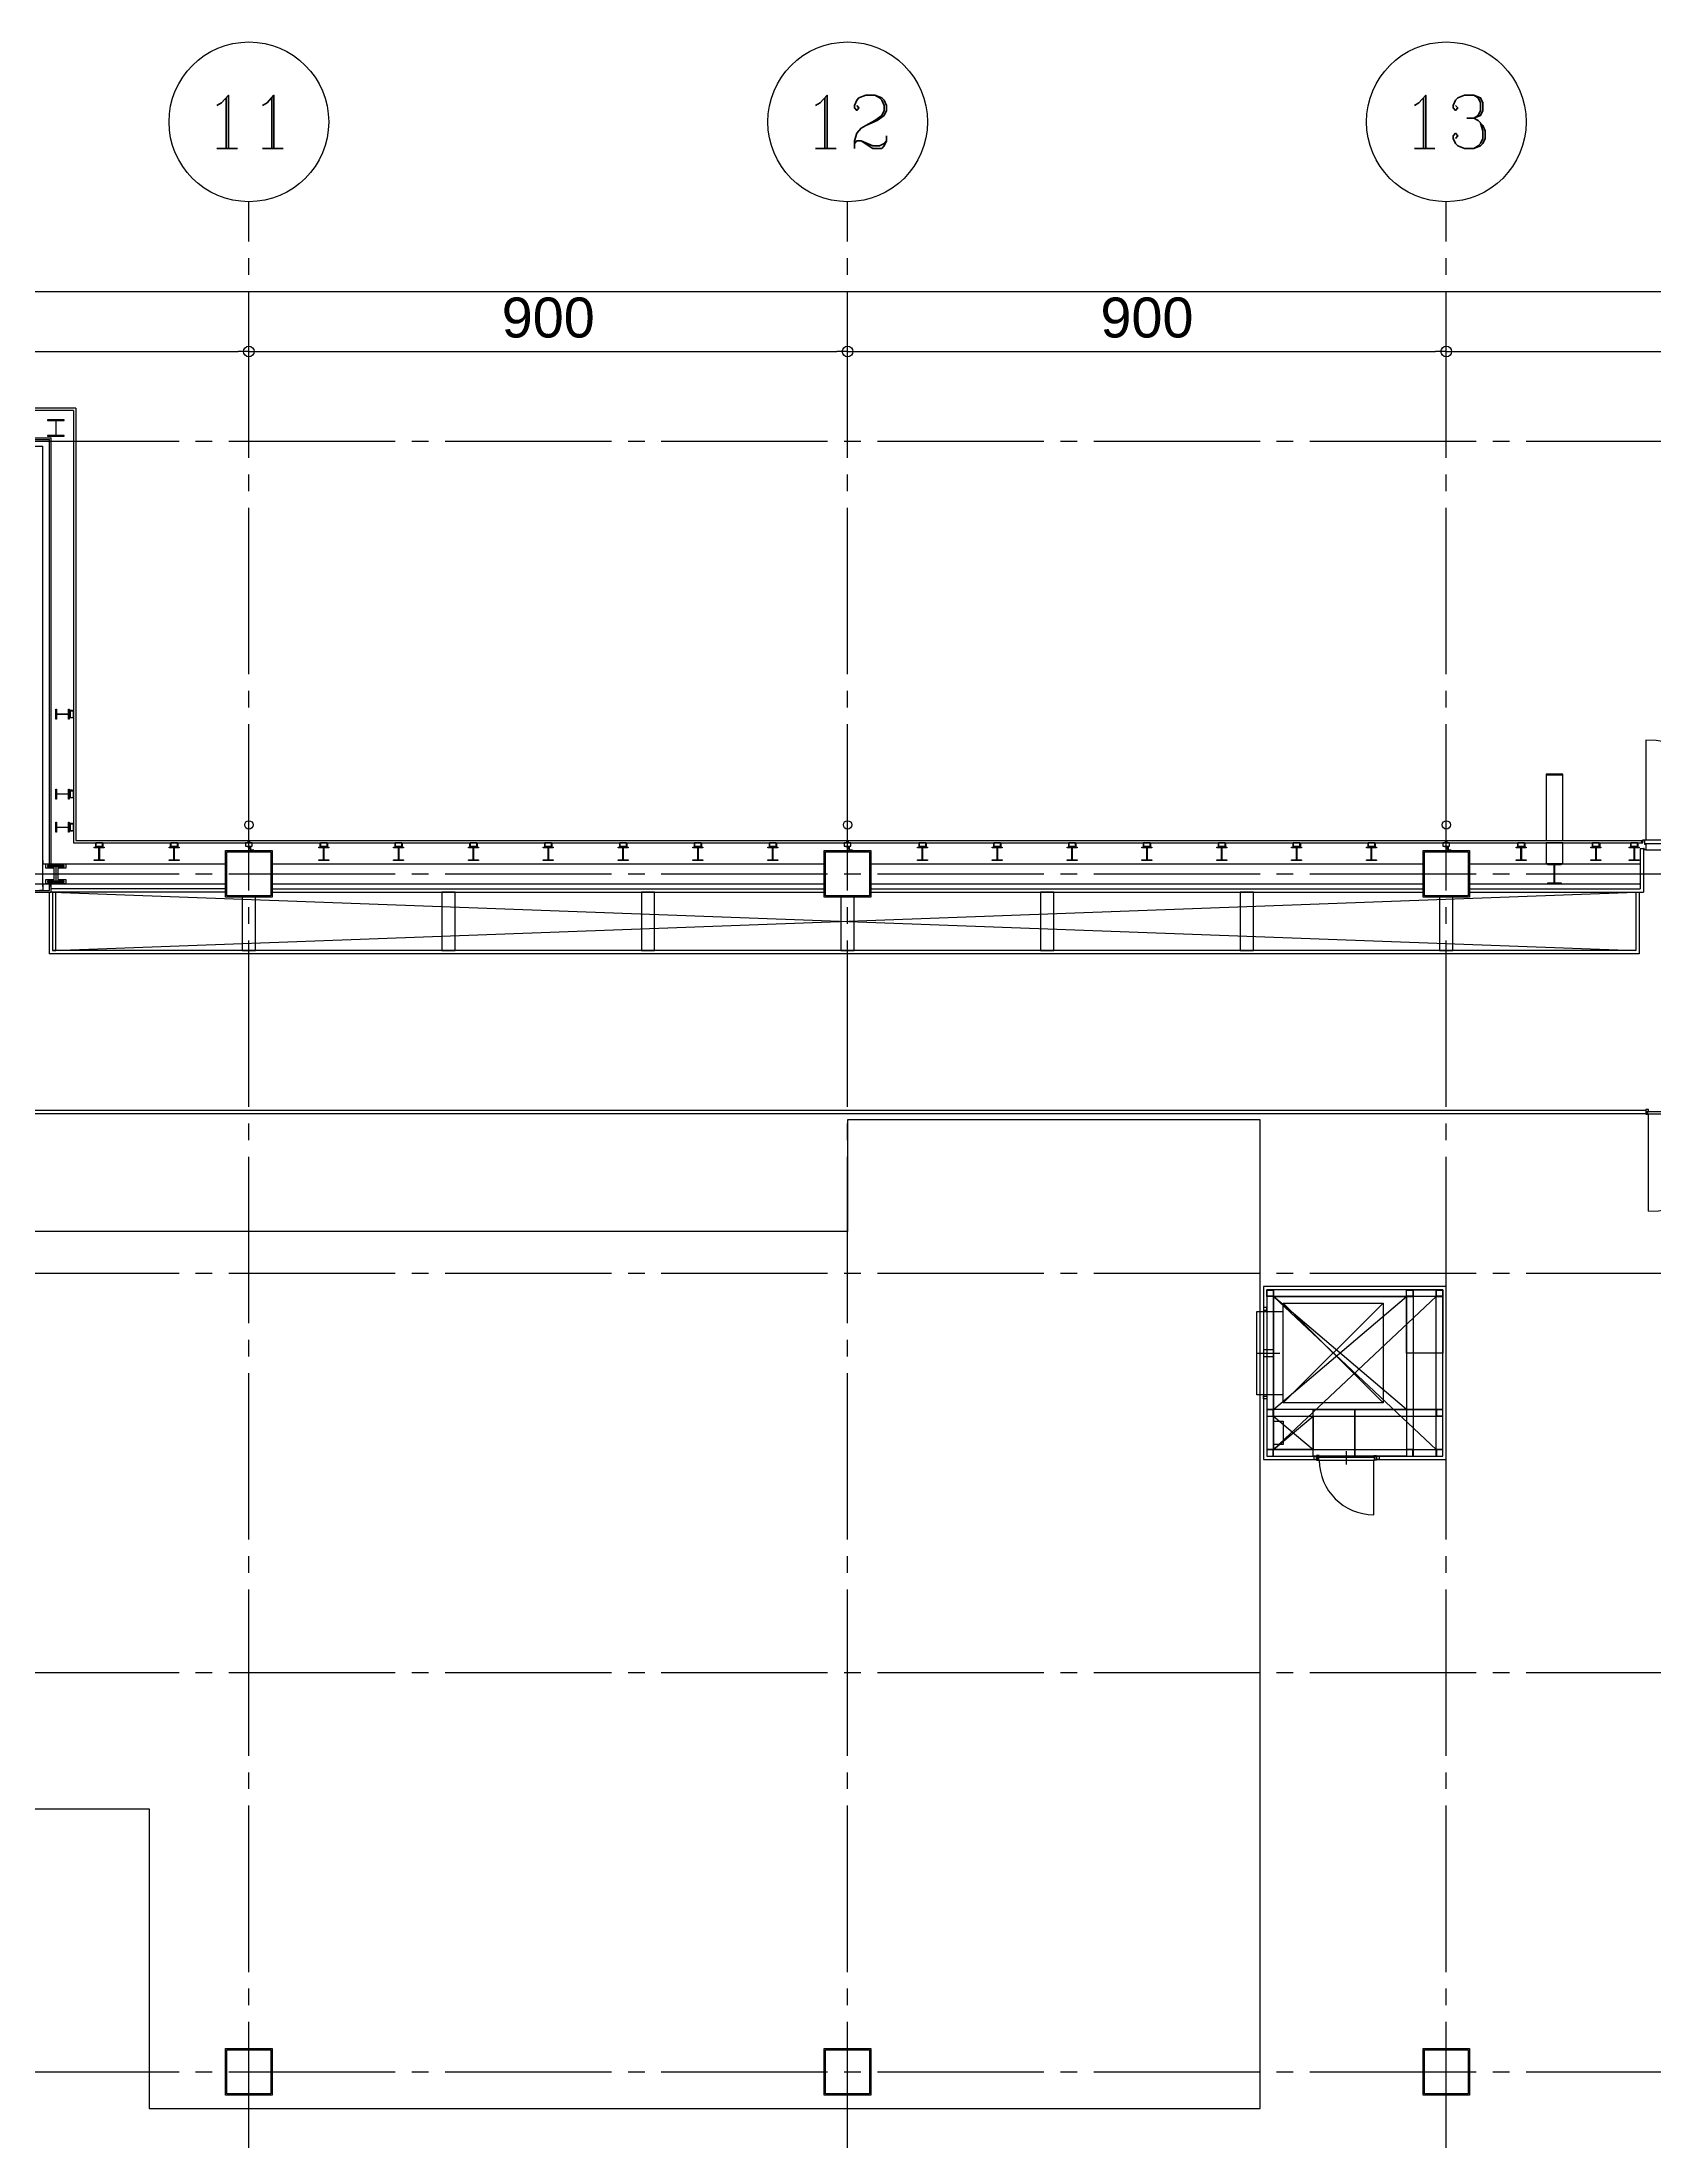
# Model space of a CAD drawing. Header units: millimetres. Extents: x -48783 to 40488, y 6477 to 32964.
# Drawn here: x 8689 to 11112, y 16845 to 20000 of the extents above; entities that cross this region are included whole.
import ezdxf
from ezdxf.enums import TextEntityAlignment as Align

# ---------------------------------------------------------------- set-up
doc = ezdxf.new("R2010")
doc.units = ezdxf.units.MM
doc.header["$LTSCALE"] = 100
doc.linetypes.add('X-N-FAB-L20$0$COL-CEN-LIN', pattern=[3.25, 2.5, -0.25, 0.25, -0.25])
for name, color, linetype in [('0-XREF', 7, 'Continuous'), ('X-N-FAB-L20$0$0-MC', 8, 'Continuous'), ('X-N-FAB-L20$0$0-NC', 8, 'Continuous'), ('X-N-FAB-L20$0$08', 8, 'Continuous'), ('X-N-FAB-L20$0$200K新增範圍', 8, 'Continuous'), ('X-N-FAB-L20$0$BLOCK', 8, 'Continuous'), ('X-N-FAB-L20$0$CCL', 8, 'X-N-FAB-L20$0$COL-CEN-LIN'), ('X-N-FAB-L20$0$COL-S', 8, 'Continuous')]:
    doc.layers.add(name, color=color, linetype=linetype)
doc.layers.add('X-N-FAB-L20$0$A-BLOCK', color=8, linetype='Continuous', plot=False)
doc.layers.add('X-N-FAB-L20$0$DIM', color=8, linetype='Continuous', plot=False)
doc.styles.add('X-N-FAB-L20$0$COL-NUM', font='romanc')
doc.styles.add('X-N-FAB-L20$0$DimStyUse', font='romans.shx', dxfattribs={"width": 0.7})
doc.styles.add('X-N-FAB-L20$0$Gen-Text', font='arial.ttf', dxfattribs={"height": 2.5})
doc.dimstyles.new('X-N-FAB-L20$0$CIRL', dxfattribs={"dimtxt": 30, "dimasz": 8, "dimexe": 8, "dimexo": 0, "dimgap": 5, "dimtad": 1, "dimdsep": 46, "dimtxsty": 'X-N-FAB-L20$0$DimStyUse', "dimblk": 'X-N-FAB-L20$0$_Origin', "dimcen": 10, "dimdle": 8, "dimclrt": 2, "dimazin": 0, "dimtfac": 1, "dimtix": 1, "dimtmove": 2, "dimatfit": 3, "dimfxl": 10, "dimtolj": 1, "dimarcsym": 0})

# ---------------------------------------------------------------- blocks, each defined once
blk = doc.blocks.new('X-N-FAB-L20$0$_Origin')
at = {"color": 0, "linetype": 'ByBlock', "lineweight": -2}
blk.add_line((0, 0), (-1, 0), dxfattribs=at)
blk.add_circle((0, 0), 0.5, dxfattribs=at)
blk = doc.blocks.new('*D182')
at = {"layer": 'DefPoints', "color": 0, "transparency": 16777216}
for p in [(27970, 9025), (1020, 8935), (27970, 8935)]:
    blk.add_point(p, dxfattribs=at)
at = {"layer": 'X-N-FAB-L20$0$DIM', "color": 0, "lineweight": -2, "transparency": 16777216}
for p, q in [((1020, 8935), (1020, 9045)), ((1036, 9025), (27954, 9025)), ((27970, 8935), (27970, 9045))]:
    blk.add_line(p, q, dxfattribs=at)
at = {"layer": 'X-N-FAB-L20$0$DIM', "color": 0, "lineweight": -2, "transparency": 16777216, "xscale": 16, "yscale": 16, "zscale": 16, "rotation": 180}
blk.add_blockref('X-N-FAB-L20$0$_Origin', (1020, 9025), dxfattribs=at)
at = {"layer": 'X-N-FAB-L20$0$DIM', "color": 0, "lineweight": -2, "transparency": 16777216, "xscale": 16, "yscale": 16, "zscale": 16}
blk.add_blockref('X-N-FAB-L20$0$_Origin', (27970, 9025), dxfattribs=at)
at = {"layer": 'X-N-FAB-L20$0$DIM', "color": 2, "transparency": 16777216, "insert": (14495, 9075.6), "char_height": 2.5, "attachment_point": 5, "style": 'X-N-FAB-L20$0$Gen-Text'}
blk.add_mtext('\\A1;{\\H24x;26950}', dxfattribs=at)
blk = doc.blocks.new('*D192')
at = {"layer": 'DefPoints', "color": 0, "transparency": 16777216}
for p in [(10020, 8935), (9120, 8845), (10020, 8845)]:
    blk.add_point(p, dxfattribs=at)
at = {"layer": 'X-N-FAB-L20$0$DIM', "color": 0, "lineweight": -2, "transparency": 16777216}
for p, q in [((9120, 8845), (9120, 8955)), ((9136, 8935), (10004, 8935)), ((10020, 8845), (10020, 8955))]:
    blk.add_line(p, q, dxfattribs=at)
at = {"layer": 'X-N-FAB-L20$0$DIM', "color": 0, "lineweight": -2, "transparency": 16777216, "xscale": 16, "yscale": 16, "zscale": 16, "rotation": 180}
blk.add_blockref('X-N-FAB-L20$0$_Origin', (9120, 8935), dxfattribs=at)
at = {"layer": 'X-N-FAB-L20$0$DIM', "color": 0, "lineweight": -2, "transparency": 16777216, "xscale": 16, "yscale": 16, "zscale": 16}
blk.add_blockref('X-N-FAB-L20$0$_Origin', (10020, 8935), dxfattribs=at)
at = {"layer": 'X-N-FAB-L20$0$DIM', "color": 2, "transparency": 16777216, "insert": (9570, 8985.6), "char_height": 2.5, "attachment_point": 5, "style": 'X-N-FAB-L20$0$Gen-Text'}
blk.add_mtext('\\A1;{\\H24x;900}', dxfattribs=at)
blk = doc.blocks.new('X-N-FAB-L20$0$cn-y')
at = {"layer": 'X-N-FAB-L20$0$0-MC'}
blk.add_circle((-50, 0), 50, dxfattribs=at)
at = {"layer": 'X-N-FAB-L20$0$0-NC', "style": 'X-N-FAB-L20$0$COL-NUM'}
blk.add_attdef('GRID-Y', text='', height=50, dxfattribs=at).set_placement((-50, 0), align=Align.MIDDLE_CENTER)
blk = doc.blocks.new('*D193')
at = {"layer": 'DefPoints', "color": 0, "transparency": 16777216}
for p in [(10920, 8935), (10020, 8845), (10920, 8845)]:
    blk.add_point(p, dxfattribs=at)
at = {"layer": 'X-N-FAB-L20$0$DIM', "color": 0, "lineweight": -2, "transparency": 16777216}
for p, q in [((10020, 8845), (10020, 8955)), ((10036, 8935), (10904, 8935)), ((10920, 8845), (10920, 8955))]:
    blk.add_line(p, q, dxfattribs=at)
at = {"layer": 'X-N-FAB-L20$0$DIM', "color": 0, "lineweight": -2, "transparency": 16777216, "xscale": 16, "yscale": 16, "zscale": 16, "rotation": 180}
blk.add_blockref('X-N-FAB-L20$0$_Origin', (10020, 8935), dxfattribs=at)
at = {"layer": 'X-N-FAB-L20$0$DIM', "color": 0, "lineweight": -2, "transparency": 16777216, "xscale": 16, "yscale": 16, "zscale": 16}
blk.add_blockref('X-N-FAB-L20$0$_Origin', (10920, 8935), dxfattribs=at)
at = {"layer": 'X-N-FAB-L20$0$DIM', "color": 2, "transparency": 16777216, "insert": (10470, 8985.6), "char_height": 2.5, "attachment_point": 5, "style": 'X-N-FAB-L20$0$Gen-Text'}
blk.add_mtext('\\A1;{\\H24x;900}', dxfattribs=at)
blk = doc.blocks.new('*D148')
at = {"layer": 'DefPoints', "color": 0, "transparency": 16777216}
for p in [(11820, 8935), (10920, 8845), (11820, 8845)]:
    blk.add_point(p, dxfattribs=at)
at = {"layer": 'X-N-FAB-L20$0$DIM', "color": 0, "lineweight": -2, "transparency": 16777216}
for p, q in [((10920, 8845), (10920, 8955)), ((10936, 8935), (11804, 8935)), ((11820, 8845), (11820, 8955))]:
    blk.add_line(p, q, dxfattribs=at)
at = {"layer": 'X-N-FAB-L20$0$DIM', "color": 0, "lineweight": -2, "transparency": 16777216, "xscale": 16, "yscale": 16, "zscale": 16, "rotation": 180}
blk.add_blockref('X-N-FAB-L20$0$_Origin', (10920, 8935), dxfattribs=at)
at = {"layer": 'X-N-FAB-L20$0$DIM', "color": 0, "lineweight": -2, "transparency": 16777216, "xscale": 16, "yscale": 16, "zscale": 16}
blk.add_blockref('X-N-FAB-L20$0$_Origin', (11820, 8935), dxfattribs=at)
at = {"layer": 'X-N-FAB-L20$0$DIM', "color": 2, "transparency": 16777216, "insert": (11370, 8985.6), "char_height": 2.5, "attachment_point": 5, "style": 'X-N-FAB-L20$0$Gen-Text'}
blk.add_mtext('\\A1;{\\H24x;900}', dxfattribs=at)
blk = doc.blocks.new('*D149')
at = {"layer": 'DefPoints', "color": 0, "transparency": 16777216}
for p in [(12720, 8935), (11820, 8845), (12720, 8845)]:
    blk.add_point(p, dxfattribs=at)
at = {"layer": 'X-N-FAB-L20$0$DIM', "color": 0, "lineweight": -2, "transparency": 16777216}
for p, q in [((11820, 8845), (11820, 8955)), ((11836, 8935), (12704, 8935)), ((12720, 8845), (12720, 8955))]:
    blk.add_line(p, q, dxfattribs=at)
at = {"layer": 'X-N-FAB-L20$0$DIM', "color": 0, "lineweight": -2, "transparency": 16777216, "xscale": 16, "yscale": 16, "zscale": 16, "rotation": 180}
blk.add_blockref('X-N-FAB-L20$0$_Origin', (11820, 8935), dxfattribs=at)
at = {"layer": 'X-N-FAB-L20$0$DIM', "color": 0, "lineweight": -2, "transparency": 16777216, "xscale": 16, "yscale": 16, "zscale": 16}
blk.add_blockref('X-N-FAB-L20$0$_Origin', (12720, 8935), dxfattribs=at)
at = {"layer": 'X-N-FAB-L20$0$DIM', "color": 2, "transparency": 16777216, "insert": (12270, 8985.6), "char_height": 2.5, "attachment_point": 5, "style": 'X-N-FAB-L20$0$Gen-Text'}
blk.add_mtext('\\A1;{\\H24x;900}', dxfattribs=at)
blk = doc.blocks.new('X-N-FAB-L20$0$A$Cc7bb84f0')
at = {"layer": 'X-N-FAB-L20$0$COL-S'}
for points in [[(0, 70), (70, 70), (70, 0), (0, 0)], [(2, 68), (68, 68), (68, 2), (2, 2)]]:
    blk.add_lwpolyline(points, close=True, dxfattribs=at)
blk = doc.blocks.new('X-N-FAB-L20$0$A$C1d07c4d4')
for centre in [(9717.4, 8198.6), (10617.4, 8198.6), (11517.4, 8198.6)]:
    blk.add_circle(centre, 6.25)
at = {"layer": 'X-N-FAB-L20$0$08'}
for p, q in [((9457.4, 8825), (9077.4, 8825)), ((9453.9, 8821.5), (9080.9, 8821.5)), ((9453.9, 8821.5), (9453.9, 8171.5)), ((9457.4, 8825), (9457.4, 8175)), ((9114.4, 8780), (9420.4, 8780)), ((9116.9, 8777.5), (9417.9, 8777.5)), ((9417.9, 8140), (9417.9, 8777.5)), ((9420.4, 8140), (9420.4, 8780)), ((9126.9, 8767.5), (9407.9, 8767.5)), ((9407.9, 8110), (9407.9, 8767.5)), ((11817.4, 8326), (11817.4, 8176)), ((9457.4, 8175), (11810.9, 8175)), ((11810.9, 8175), (11810.9, 8171.5)), ((9453.9, 8171.5), (11810.9, 8171.5)), ((11808.9, 8163), (11808.9, 8102.5)), ((11808.9, 8163), (11813.9, 8163)), ((11813.9, 8163), (11813.9, 8097.5)), ((11817.4, 8161), (12117.4, 8161)), ((9391.4, 8110), (9407.9, 8110)), ((9417.9, 8100), (9417.9, 8110)), ((9420.4, 8140), (9682.4, 8140)), ((9420.4, 8097.5), (9420.4, 8110)), ((9420.4, 8110), (9682.4, 8110)), ((9752.4, 8140), (10582.4, 8140)), ((9752.4, 8110), (10582.4, 8110)), ((10652.4, 8140), (11482.4, 8140)), ((10652.4, 8110), (11482.4, 8110)), ((11552.4, 8140), (11808.9, 8140)), ((11552.4, 8110), (11808.9, 8110)), ((9391.4, 8100), (9417.9, 8100)), ((9392.4, 8097.5), (9420.4, 8097.5)), ((9417.4, 8097.5), (9417.4, 8005)), ((9682.4, 8102.5), (9420.4, 8102.5)), ((9682.4, 8097.5), (9420.4, 8097.5)), ((9422.4, 8097.5), (11802.4, 8010)), ((9422.4, 8010), (11802.4, 8097.5)), ((9422.4, 8097.5), (9422.4, 8010)), ((9752.4, 8102.5), (10582.4, 8102.5)), ((9752.4, 8097.5), (10582.4, 8097.5)), ((10652.4, 8102.5), (11482.4, 8102.5)), ((10652.4, 8097.5), (11482.4, 8097.5)), ((11552.4, 8102.5), (11808.9, 8102.5)), ((11552.4, 8097.5), (11813.9, 8097.5)), ((11802.4, 8097.5), (11802.4, 8010)), ((11807.4, 8097.5), (11807.4, 8005)), ((11807.4, 8005), (9417.4, 8005)), ((11802.4, 8010), (9422.4, 8010)), ((9357.4, 7770), (11817.4, 7770)), ((9357.4, 7765), (11817.4, 7765)), ((11821.5, 7618.1), (11821.5, 7764)), ((11457.4, 7320), (11257.4, 7490)), ((11257.4, 7320), (11457.4, 7490)), ((11257.4, 7490), (11502.4, 7260)), ((11257.4, 7260), (11502.4, 7490)), ((11422.4, 7330), (11272.4, 7480)), ((11272.4, 7330), (11422.4, 7480)), ((11467.4, 7490), (11467.4, 7260)), ((11242.4, 7469.5), (11242.4, 7340.5)), ((11242.4, 7469.5), (11247.4, 7469.5)), ((11247.4, 7469.5), (11247.4, 7340.5)), ((11232.4, 7405), (11267.4, 7405)), ((11257.4, 7310), (11502.4, 7310)), ((11257.4, 7260), (11317.4, 7310)), ((11257.4, 7310), (11317.4, 7260)), ((11367.4, 7237.5), (11367.4, 7257.5)), ((11322.4, 7250), (11412.4, 7250)), ((11408.3, 7162.2), (11408.3, 7244))]:
    blk.add_line(p, q, dxfattribs=at)
for points in [[(9414.9, 8782.5), (9439.9, 8782.5), (9439.9, 8783.9), (9427.9, 8783.9), (9427.9, 8806.1), (9439.9, 8806.1), (9439.9, 8807.5), (9414.9, 8807.5), (9414.9, 8806.1), (9427, 8806.1), (9427, 8783.9), (9414.9, 8783.9)], [(9447.4, 8372.5), (9447.4, 8357.5), (9446.5, 8357.5), (9446.5, 8364.7), (9428.3, 8364.7), (9428.3, 8357.5), (9427.4, 8357.5), (9427.4, 8372.5), (9428.3, 8372.5), (9428.3, 8365.3), (9446.5, 8365.3), (9446.5, 8372.5)], [(9452.4, 8370.6), (9447.4, 8370.6), (9447.4, 8365.6), (9448, 8365.6), (9448, 8370), (9452.4, 8370)], [(9452.4, 8359.4), (9447.4, 8359.4), (9447.4, 8364.4), (9448, 8364.4), (9448, 8360), (9452.4, 8360)], [(9448.9, 8370), (9448.9, 8360), (9453.9, 8360), (9453.9, 8370)], [(11667.4, 8274.1), (11692.4, 8274.1), (11692.4, 8275), (11667.4, 8275)], [(11667.4, 8175), (11692.4, 8175), (11692.4, 8274.1), (11667.4, 8274.1)], [(9447.4, 8252.5), (9447.4, 8237.5), (9446.5, 8237.5), (9446.5, 8244.7), (9428.3, 8244.7), (9428.3, 8237.5), (9427.4, 8237.5), (9427.4, 8252.5), (9428.3, 8252.5), (9428.3, 8245.3), (9446.5, 8245.3), (9446.5, 8252.5)], [(9452.4, 8250.6), (9447.4, 8250.6), (9447.4, 8245.6), (9448, 8245.6), (9448, 8250), (9452.4, 8250)], [(9452.4, 8239.4), (9447.4, 8239.4), (9447.4, 8244.4), (9448, 8244.4), (9448, 8240), (9452.4, 8240)], [(9448.9, 8250), (9448.9, 8240), (9453.9, 8240), (9453.9, 8250)], [(9447.4, 8202.5), (9447.4, 8187.5), (9446.5, 8187.5), (9446.5, 8194.7), (9428.3, 8194.7), (9428.3, 8187.5), (9427.4, 8187.5), (9427.4, 8202.5), (9428.3, 8202.5), (9428.3, 8195.3), (9446.5, 8195.3), (9446.5, 8202.5)], [(9452.4, 8200.6), (9447.4, 8200.6), (9447.4, 8195.6), (9448, 8195.6), (9448, 8200), (9452.4, 8200)], [(9452.4, 8189.4), (9447.4, 8189.4), (9447.4, 8194.4), (9448, 8194.4), (9448, 8190), (9452.4, 8190)], [(9448.9, 8200), (9448.9, 8190), (9453.9, 8190), (9453.9, 8200)], [(9716.4, 8175), (9718.4, 8175), (9718.4, 8171.5), (9716.4, 8171.5)], [(10616.4, 8175), (10618.4, 8175), (10618.4, 8171.5), (10616.4, 8171.5)], [(11516.4, 8175), (11518.4, 8175), (11518.4, 8171.5), (11516.4, 8171.5)], [(11815.9, 8176), (11967.4, 8176), (11967.4, 8170), (11815.9, 8170)], [(9484.9, 8165), (9499.9, 8165), (9499.9, 8164.1), (9492.7, 8164.1), (9492.7, 8145.9), (9499.9, 8145.9), (9499.9, 8145), (9484.9, 8145), (9484.9, 8145.9), (9492.1, 8145.9), (9492.1, 8164.1), (9484.9, 8164.1)], [(9486.8, 8170), (9486.8, 8165), (9491.8, 8165), (9491.8, 8165.6), (9487.4, 8165.6), (9487.4, 8170)], [(9487.4, 8166.5), (9497.4, 8166.5), (9497.4, 8171.5), (9487.4, 8171.5)], [(9498, 8170), (9498, 8165), (9493, 8165), (9493, 8165.6), (9497.4, 8165.6), (9497.4, 8170)], [(9597.4, 8165), (9612.4, 8165), (9612.4, 8164.1), (9605.2, 8164.1), (9605.2, 8145.9), (9612.4, 8145.9), (9612.4, 8145), (9597.4, 8145), (9597.4, 8145.9), (9604.6, 8145.9), (9604.6, 8164.1), (9597.4, 8164.1)], [(9599.3, 8170), (9599.3, 8165), (9604.3, 8165), (9604.3, 8165.6), (9599.9, 8165.6), (9599.9, 8170)], [(9599.9, 8166.5), (9609.9, 8166.5), (9609.9, 8171.5), (9599.9, 8171.5)], [(9610.5, 8170), (9610.5, 8165), (9605.5, 8165), (9605.5, 8165.6), (9609.9, 8165.6), (9609.9, 8170)], [(9682.4, 8090), (9682.4, 8160), (9752.4, 8160), (9752.4, 8090)], [(9684.4, 8092), (9684.4, 8158), (9750.4, 8158), (9750.4, 8092)], [(9712.4, 8166.5), (9722.4, 8166.5), (9722.4, 8171.5), (9712.4, 8171.5)], [(9714.9, 8166.5), (9719.9, 8166.5), (9719.9, 8161.5), (9719.3, 8161.5), (9719.3, 8165.9), (9714.9, 8165.9)], [(9719.9, 8165), (9719.9, 8160), (9724.9, 8160), (9724.9, 8160.6), (9720.5, 8160.6), (9720.5, 8165)], [(9822.4, 8165), (9837.4, 8165), (9837.4, 8164.1), (9830.2, 8164.1), (9830.2, 8145.9), (9837.4, 8145.9), (9837.4, 8145), (9822.4, 8145), (9822.4, 8145.9), (9829.6, 8145.9), (9829.6, 8164.1), (9822.4, 8164.1)], [(9824.3, 8170), (9824.3, 8165), (9829.3, 8165), (9829.3, 8165.6), (9824.9, 8165.6), (9824.9, 8170)], [(9824.9, 8166.5), (9834.9, 8166.5), (9834.9, 8171.5), (9824.9, 8171.5)], [(9835.5, 8170), (9835.5, 8165), (9830.5, 8165), (9830.5, 8165.6), (9834.9, 8165.6), (9834.9, 8170)], [(9934.9, 8165), (9949.9, 8165), (9949.9, 8164.1), (9942.7, 8164.1), (9942.7, 8145.9), (9949.9, 8145.9), (9949.9, 8145), (9934.9, 8145), (9934.9, 8145.9), (9942.1, 8145.9), (9942.1, 8164.1), (9934.9, 8164.1)], [(9936.8, 8170), (9936.8, 8165), (9941.8, 8165), (9941.8, 8165.6), (9937.4, 8165.6), (9937.4, 8170)], [(9937.4, 8166.5), (9947.4, 8166.5), (9947.4, 8171.5), (9937.4, 8171.5)], [(9948, 8170), (9948, 8165), (9943, 8165), (9943, 8165.6), (9947.4, 8165.6), (9947.4, 8170)], [(10047.4, 8165), (10062.4, 8165), (10062.4, 8164.1), (10055.2, 8164.1), (10055.2, 8145.9), (10062.4, 8145.9), (10062.4, 8145), (10047.4, 8145), (10047.4, 8145.9), (10054.6, 8145.9), (10054.6, 8164.1), (10047.4, 8164.1)], [(10049.3, 8170), (10049.3, 8165), (10054.3, 8165), (10054.3, 8165.6), (10049.9, 8165.6), (10049.9, 8170)], [(10049.9, 8166.5), (10059.9, 8166.5), (10059.9, 8171.5), (10049.9, 8171.5)], [(10060.5, 8170), (10060.5, 8165), (10055.5, 8165), (10055.5, 8165.6), (10059.9, 8165.6), (10059.9, 8170)], [(10159.9, 8165), (10174.9, 8165), (10174.9, 8164.1), (10167.7, 8164.1), (10167.7, 8145.9), (10174.9, 8145.9), (10174.9, 8145), (10159.9, 8145), (10159.9, 8145.9), (10167.1, 8145.9), (10167.1, 8164.1), (10159.9, 8164.1)], [(10161.8, 8170), (10161.8, 8165), (10166.8, 8165), (10166.8, 8165.6), (10162.4, 8165.6), (10162.4, 8170)], [(10162.4, 8166.5), (10172.4, 8166.5), (10172.4, 8171.5), (10162.4, 8171.5)], [(10173, 8170), (10173, 8165), (10168, 8165), (10168, 8165.6), (10172.4, 8165.6), (10172.4, 8170)], [(10272.4, 8165), (10287.4, 8165), (10287.4, 8164.1), (10280.2, 8164.1), (10280.2, 8145.9), (10287.4, 8145.9), (10287.4, 8145), (10272.4, 8145), (10272.4, 8145.9), (10279.6, 8145.9), (10279.6, 8164.1), (10272.4, 8164.1)], [(10274.3, 8170), (10274.3, 8165), (10279.3, 8165), (10279.3, 8165.6), (10274.9, 8165.6), (10274.9, 8170)], [(10274.9, 8166.5), (10284.9, 8166.5), (10284.9, 8171.5), (10274.9, 8171.5)], [(10285.5, 8170), (10285.5, 8165), (10280.5, 8165), (10280.5, 8165.6), (10284.9, 8165.6), (10284.9, 8170)], [(10384.9, 8165), (10399.9, 8165), (10399.9, 8164.1), (10392.7, 8164.1), (10392.7, 8145.9), (10399.9, 8145.9), (10399.9, 8145), (10384.9, 8145), (10384.9, 8145.9), (10392.1, 8145.9), (10392.1, 8164.1), (10384.9, 8164.1)], [(10386.8, 8170), (10386.8, 8165), (10391.8, 8165), (10391.8, 8165.6), (10387.4, 8165.6), (10387.4, 8170)], [(10387.4, 8166.5), (10397.4, 8166.5), (10397.4, 8171.5), (10387.4, 8171.5)], [(10398, 8170), (10398, 8165), (10393, 8165), (10393, 8165.6), (10397.4, 8165.6), (10397.4, 8170)], [(10497.4, 8165), (10512.4, 8165), (10512.4, 8164.1), (10505.2, 8164.1), (10505.2, 8145.9), (10512.4, 8145.9), (10512.4, 8145), (10497.4, 8145), (10497.4, 8145.9), (10504.6, 8145.9), (10504.6, 8164.1), (10497.4, 8164.1)], [(10499.3, 8170), (10499.3, 8165), (10504.3, 8165), (10504.3, 8165.6), (10499.9, 8165.6), (10499.9, 8170)], [(10499.9, 8166.5), (10509.9, 8166.5), (10509.9, 8171.5), (10499.9, 8171.5)], [(10510.5, 8170), (10510.5, 8165), (10505.5, 8165), (10505.5, 8165.6), (10509.9, 8165.6), (10509.9, 8170)], [(10582.4, 8090), (10582.4, 8160), (10652.4, 8160), (10652.4, 8090)], [(10584.4, 8092), (10584.4, 8158), (10650.4, 8158), (10650.4, 8092)], [(10612.4, 8166.5), (10622.4, 8166.5), (10622.4, 8171.5), (10612.4, 8171.5)], [(10614.9, 8166.5), (10619.9, 8166.5), (10619.9, 8161.5), (10619.3, 8161.5), (10619.3, 8165.9), (10614.9, 8165.9)], [(10619.9, 8165), (10619.9, 8160), (10624.9, 8160), (10624.9, 8160.6), (10620.5, 8160.6), (10620.5, 8165)], [(10722.4, 8165), (10737.4, 8165), (10737.4, 8164.1), (10730.2, 8164.1), (10730.2, 8145.9), (10737.4, 8145.9), (10737.4, 8145), (10722.4, 8145), (10722.4, 8145.9), (10729.6, 8145.9), (10729.6, 8164.1), (10722.4, 8164.1)], [(10724.3, 8170), (10724.3, 8165), (10729.3, 8165), (10729.3, 8165.6), (10724.9, 8165.6), (10724.9, 8170)], [(10724.9, 8166.5), (10734.9, 8166.5), (10734.9, 8171.5), (10724.9, 8171.5)], [(10735.5, 8170), (10735.5, 8165), (10730.5, 8165), (10730.5, 8165.6), (10734.9, 8165.6), (10734.9, 8170)], [(10834.9, 8165), (10849.9, 8165), (10849.9, 8164.1), (10842.7, 8164.1), (10842.7, 8145.9), (10849.9, 8145.9), (10849.9, 8145), (10834.9, 8145), (10834.9, 8145.9), (10842.1, 8145.9), (10842.1, 8164.1), (10834.9, 8164.1)], [(10836.8, 8170), (10836.8, 8165), (10841.8, 8165), (10841.8, 8165.6), (10837.4, 8165.6), (10837.4, 8170)], [(10837.4, 8166.5), (10847.4, 8166.5), (10847.4, 8171.5), (10837.4, 8171.5)], [(10848, 8170), (10848, 8165), (10843, 8165), (10843, 8165.6), (10847.4, 8165.6), (10847.4, 8170)], [(10947.4, 8165), (10962.4, 8165), (10962.4, 8164.1), (10955.2, 8164.1), (10955.2, 8145.9), (10962.4, 8145.9), (10962.4, 8145), (10947.4, 8145), (10947.4, 8145.9), (10954.6, 8145.9), (10954.6, 8164.1), (10947.4, 8164.1)], [(10949.3, 8170), (10949.3, 8165), (10954.3, 8165), (10954.3, 8165.6), (10949.9, 8165.6), (10949.9, 8170)], [(10949.9, 8166.5), (10959.9, 8166.5), (10959.9, 8171.5), (10949.9, 8171.5)], [(10960.5, 8170), (10960.5, 8165), (10955.5, 8165), (10955.5, 8165.6), (10959.9, 8165.6), (10959.9, 8170)], [(11059.9, 8165), (11074.9, 8165), (11074.9, 8164.1), (11067.7, 8164.1), (11067.7, 8145.9), (11074.9, 8145.9), (11074.9, 8145), (11059.9, 8145), (11059.9, 8145.9), (11067.1, 8145.9), (11067.1, 8164.1), (11059.9, 8164.1)], [(11061.8, 8170), (11061.8, 8165), (11066.8, 8165), (11066.8, 8165.6), (11062.4, 8165.6), (11062.4, 8170)], [(11062.4, 8166.5), (11072.4, 8166.5), (11072.4, 8171.5), (11062.4, 8171.5)], [(11073, 8170), (11073, 8165), (11068, 8165), (11068, 8165.6), (11072.4, 8165.6), (11072.4, 8170)], [(11172.4, 8165), (11187.4, 8165), (11187.4, 8164.1), (11180.2, 8164.1), (11180.2, 8145.9), (11187.4, 8145.9), (11187.4, 8145), (11172.4, 8145), (11172.4, 8145.9), (11179.6, 8145.9), (11179.6, 8164.1), (11172.4, 8164.1)], [(11174.3, 8170), (11174.3, 8165), (11179.3, 8165), (11179.3, 8165.6), (11174.9, 8165.6), (11174.9, 8170)], [(11174.9, 8166.5), (11184.9, 8166.5), (11184.9, 8171.5), (11174.9, 8171.5)], [(11185.5, 8170), (11185.5, 8165), (11180.5, 8165), (11180.5, 8165.6), (11184.9, 8165.6), (11184.9, 8170)], [(11284.9, 8165), (11299.9, 8165), (11299.9, 8164.1), (11292.7, 8164.1), (11292.7, 8145.9), (11299.9, 8145.9), (11299.9, 8145), (11284.9, 8145), (11284.9, 8145.9), (11292.1, 8145.9), (11292.1, 8164.1), (11284.9, 8164.1)], [(11286.8, 8170), (11286.8, 8165), (11291.8, 8165), (11291.8, 8165.6), (11287.4, 8165.6), (11287.4, 8170)], [(11287.4, 8166.5), (11297.4, 8166.5), (11297.4, 8171.5), (11287.4, 8171.5)], [(11298, 8170), (11298, 8165), (11293, 8165), (11293, 8165.6), (11297.4, 8165.6), (11297.4, 8170)], [(11397.4, 8165), (11412.4, 8165), (11412.4, 8164.1), (11405.2, 8164.1), (11405.2, 8145.9), (11412.4, 8145.9), (11412.4, 8145), (11397.4, 8145), (11397.4, 8145.9), (11404.6, 8145.9), (11404.6, 8164.1), (11397.4, 8164.1)], [(11399.3, 8170), (11399.3, 8165), (11404.3, 8165), (11404.3, 8165.6), (11399.9, 8165.6), (11399.9, 8170)], [(11399.9, 8166.5), (11409.9, 8166.5), (11409.9, 8171.5), (11399.9, 8171.5)], [(11410.5, 8170), (11410.5, 8165), (11405.5, 8165), (11405.5, 8165.6), (11409.9, 8165.6), (11409.9, 8170)], [(11482.4, 8090), (11482.4, 8160), (11552.4, 8160), (11552.4, 8090)], [(11484.4, 8092), (11484.4, 8158), (11550.4, 8158), (11550.4, 8092)], [(11512.4, 8166.5), (11522.4, 8166.5), (11522.4, 8171.5), (11512.4, 8171.5)], [(11514.9, 8166.5), (11519.9, 8166.5), (11519.9, 8161.5), (11519.3, 8161.5), (11519.3, 8165.9), (11514.9, 8165.9)], [(11519.9, 8165), (11519.9, 8160), (11524.9, 8160), (11524.9, 8160.6), (11520.5, 8160.6), (11520.5, 8165)], [(11622.4, 8165), (11637.4, 8165), (11637.4, 8164.1), (11630.2, 8164.1), (11630.2, 8145.9), (11637.4, 8145.9), (11637.4, 8145), (11622.4, 8145), (11622.4, 8145.9), (11629.6, 8145.9), (11629.6, 8164.1), (11622.4, 8164.1)], [(11624.3, 8170), (11624.3, 8165), (11629.3, 8165), (11629.3, 8165.6), (11624.9, 8165.6), (11624.9, 8170)], [(11624.9, 8166.5), (11634.9, 8166.5), (11634.9, 8171.5), (11624.9, 8171.5)], [(11635.5, 8170), (11635.5, 8165), (11630.5, 8165), (11630.5, 8165.6), (11634.9, 8165.6), (11634.9, 8170)], [(11667.4, 8140.7), (11692.4, 8140.7), (11692.4, 8171.5), (11667.4, 8171.5)], [(11734.9, 8165), (11749.9, 8165), (11749.9, 8164.1), (11742.7, 8164.1), (11742.7, 8145.9), (11749.9, 8145.9), (11749.9, 8145), (11734.9, 8145), (11734.9, 8145.9), (11742.1, 8145.9), (11742.1, 8164.1), (11734.9, 8164.1)], [(11736.8, 8170), (11736.8, 8165), (11741.8, 8165), (11741.8, 8165.6), (11737.4, 8165.6), (11737.4, 8170)], [(11737.4, 8166.5), (11747.4, 8166.5), (11747.4, 8171.5), (11737.4, 8171.5)], [(11748, 8170), (11748, 8165), (11743, 8165), (11743, 8165.6), (11747.4, 8165.6), (11747.4, 8170)], [(11792.4, 8165), (11807.4, 8165), (11807.4, 8164.1), (11800.2, 8164.1), (11800.2, 8145.9), (11807.4, 8145.9), (11807.4, 8145), (11792.4, 8145), (11792.4, 8145.9), (11799.6, 8145.9), (11799.6, 8164.1), (11792.4, 8164.1)], [(11794.3, 8170), (11794.3, 8165), (11799.3, 8165), (11799.3, 8165.6), (11794.9, 8165.6), (11794.9, 8170)], [(11794.9, 8166.5), (11804.9, 8166.5), (11804.9, 8171.5), (11794.9, 8171.5)], [(11805.5, 8170), (11805.5, 8165), (11800.5, 8165), (11800.5, 8165.6), (11804.9, 8165.6), (11804.9, 8170)], [(9412.4, 8140), (9442.4, 8140), (9442.4, 8133.6), (9430.4, 8133.6), (9430.4, 8116.4), (9442.4, 8116.4), (9442.4, 8110), (9412.4, 8110), (9412.4, 8116.4), (9424.5, 8116.4), (9424.5, 8133.6), (9412.4, 8133.6)], [(9414.9, 8112.5), (9439.9, 8112.5), (9439.9, 8113.9), (9427.9, 8113.9), (9427.9, 8136.1), (9439.9, 8136.1), (9439.9, 8137.5), (9414.9, 8137.5), (9414.9, 8136.1), (9427, 8136.1), (9427, 8113.9), (9414.9, 8113.9)], [(11669.9, 8139.7), (11689.9, 8139.7), (11689.9, 8138.5), (11680.3, 8138.5), (11680.3, 8111.5), (11689.9, 8111.5), (11689.9, 8110.3), (11669.9, 8110.3), (11669.9, 8111.5), (11679.5, 8111.5), (11679.5, 8138.5), (11669.9, 8138.5)], [(9707.4, 8010), (9727.4, 8010), (9727.4, 8090), (9707.4, 8090)], [(10007.4, 8010), (10027.4, 8010), (10027.4, 8097.5), (10007.4, 8097.5)], [(10307.4, 8010), (10327.4, 8010), (10327.4, 8097.5), (10307.4, 8097.5)], [(10607.4, 8010), (10627.4, 8010), (10627.4, 8090), (10607.4, 8090)], [(10907.4, 8010), (10927.4, 8010), (10927.4, 8097.5), (10907.4, 8097.5)], [(11207.4, 8010), (11227.4, 8010), (11227.4, 8097.5), (11207.4, 8097.5)], [(11507.4, 8010), (11527.4, 8010), (11527.4, 8090), (11507.4, 8090)], [(11821.5, 7768.5), (11821.5, 7771), (11817.4, 7771), (11817.4, 7764), (11819.9, 7764), (11819.9, 7768.5)], [(11967.4, 7764), (11820.4, 7764), (11820.4, 7768), (11967.4, 7768)], [(10617.4, 7587.5), (8667.4, 7587.5), (8667.4, 6720), (9567.4, 6720), (9567.4, 6270), (11237.4, 6270), (11237.4, 7755.5), (10617.4, 7755.5)], [(11247.4, 7490), (11247.4, 7500), (11257.4, 7500), (11257.4, 7490)], [(11247.8, 7490.3), (11247.8, 7499.7), (11257.1, 7499.7), (11257.1, 7490.3)], [(11257.4, 7490), (11457.4, 7490), (11457.4, 7320), (11257.4, 7320)], [(11467.4, 7500), (11502.4, 7500), (11502.4, 7490), (11512.4, 7490), (11512.4, 7405), (11457.4, 7405), (11457.4, 7490), (11467.4, 7490)], [(11457.4, 7490), (11457.4, 7500), (11467.4, 7500), (11467.4, 7490)], [(11457.8, 7490.3), (11457.8, 7499.7), (11467.1, 7499.7), (11467.1, 7490.3)], [(11502.4, 7490), (11502.4, 7500), (11512.4, 7500), (11512.4, 7490)], [(11502.8, 7490.3), (11502.8, 7499.7), (11512.1, 7499.7), (11512.1, 7490.3)], [(11242.4, 7469.5), (11247.4, 7469.5), (11247.4, 7473.5), (11242.4, 7473.5)], [(11242.4, 7400), (11257.4, 7400), (11257.4, 7410), (11242.4, 7410)], [(11457.4, 7320), (11512.4, 7320), (11512.4, 7405), (11457.4, 7405)], [(11242.4, 7340.5), (11247.4, 7340.5), (11247.4, 7336.5), (11242.4, 7336.5)], [(11247.4, 7320), (11247.4, 7310), (11257.4, 7310), (11257.4, 7320)], [(11247.8, 7319.7), (11247.8, 7310.3), (11257.1, 7310.3), (11257.1, 7319.7)], [(11257.4, 7260), (11257.4, 7310), (11317.4, 7310), (11317.4, 7260)], [(11317.4, 7250), (11317.4, 7320), (11379.9, 7320), (11379.9, 7250)], [(11379.9, 7250), (11379.9, 7320), (11457.4, 7320), (11457.4, 7250)], [(11467.4, 7250), (11502.4, 7250), (11502.4, 7260), (11512.4, 7260), (11512.4, 7310), (11502.4, 7310), (11502.4, 7320), (11457.4, 7320), (11457.4, 7260), (11467.4, 7260)], [(11502.4, 7320), (11502.4, 7310), (11512.4, 7310), (11512.4, 7320)], [(11502.8, 7319.7), (11502.8, 7310.3), (11512.1, 7310.3), (11512.1, 7319.7)], [(11247.4, 7260), (11247.4, 7250), (11257.4, 7250), (11257.4, 7260)], [(11247.8, 7259.7), (11247.8, 7250.3), (11257.1, 7250.3), (11257.1, 7259.7)], [(11457.4, 7260), (11457.4, 7250), (11467.4, 7250), (11467.4, 7260)], [(11457.8, 7259.7), (11457.8, 7250.3), (11467.1, 7250.3), (11467.1, 7259.7)], [(11502.4, 7260), (11502.4, 7250), (11512.4, 7250), (11512.4, 7260)], [(11502.8, 7259.7), (11502.8, 7250.3), (11512.1, 7250.3), (11512.1, 7259.7)], [(11322.4, 7250), (11318.4, 7250), (11318.4, 7245), (11322.4, 7245)], [(11326.5, 7248.5), (11326.5, 7251), (11322.4, 7251), (11322.4, 7244), (11324.9, 7244), (11324.9, 7248.5)], [(11325.4, 7244), (11409.4, 7244), (11409.4, 7248), (11325.4, 7248)], [(11408.3, 7248.5), (11408.3, 7251), (11412.4, 7251), (11412.4, 7244), (11409.9, 7244), (11409.9, 7248.5)], [(11412.4, 7250), (11416.4, 7250), (11416.4, 7245), (11412.4, 7245)], [(9682.4, 6290), (9682.4, 6360), (9752.4, 6360), (9752.4, 6290)], [(9684.4, 6292), (9684.4, 6358), (9750.4, 6358), (9750.4, 6292)], [(10582.4, 6290), (10582.4, 6360), (10652.4, 6360), (10652.4, 6290)], [(10584.4, 6292), (10584.4, 6358), (10650.4, 6358), (10650.4, 6292)], [(11482.4, 6290), (11482.4, 6360), (11552.4, 6360), (11552.4, 6290)], [(11484.4, 6292), (11484.4, 6358), (11550.4, 6358), (11550.4, 6292)]]:
    blk.add_lwpolyline(points, close=True, dxfattribs=at)
for points in [[(9713.7, 8175.2), (9716.7, 8175.2), (9716.7, 8173.6), (9718.2, 8173.6), (9718.2, 8175.2), (9721.2, 8175.2)], [(10613.7, 8175.2), (10616.7, 8175.2), (10616.7, 8173.6), (10618.2, 8173.6), (10618.2, 8175.2), (10621.2, 8175.2)], [(11513.7, 8175.2), (11516.7, 8175.2), (11516.7, 8173.6), (11518.2, 8173.6), (11518.2, 8175.2), (11521.2, 8175.2)], [(11812.9, 8173.5), (11810.9, 8171.5), (11812.9, 8171.5), (11812.9, 8173.5), (11810.9, 8173.5), (11810.9, 8171.5)], [(11812.9, 8173.5), (11812.9, 8176), (11815.4, 8176), (11815.4, 8169.5), (11817.4, 8169.5), (11817.4, 8161), (11814.9, 8161), (11814.9, 8163.5)], [(9408.9, 8144), (9407.9, 8144), (9407.9, 8140), (9417.9, 8140), (9417.9, 8144), (9416.9, 8144)], [(9403.9, 8109), (9403.9, 8110), (9407.9, 8110), (9407.9, 8100), (9403.9, 8100), (9403.9, 8101)], [(9408.9, 8106), (9407.9, 8106), (9407.9, 8110), (9417.9, 8110), (9417.9, 8106), (9416.9, 8106)], [(9408.9, 8104), (9407.9, 8104), (9407.9, 8100), (9417.9, 8100), (9417.9, 8104), (9416.9, 8104)], [(9422.4, 8010), (9427.4, 8010), (9427.4, 8097.5), (9422.4, 8097.5)], [(11412.4, 7245), (11517.4, 7245), (11517.4, 7505), (11242.4, 7505), (11242.4, 7469.5)], [(11412.4, 7250), (11512.4, 7250), (11512.4, 7500), (11247.4, 7500), (11247.4, 7469.5)], [(11457.4, 7490), (11257.4, 7490), (11257.4, 7260), (11317.4, 7260)], [(11272.4, 7480), (11422.4, 7480), (11422.4, 7330), (11272.4, 7330), (11272.4, 7480)], [(11317.4, 7260), (11502.4, 7260), (11502.4, 7490), (11457.4, 7490)], [(11272.4, 7342.5), (11232.4, 7342.5), (11232.4, 7467.5), (11272.4, 7467.5)], [(11242.4, 7340.5), (11242.4, 7245), (11322.4, 7245)], [(11247.4, 7340.5), (11247.4, 7250), (11322.4, 7250)], [(11257.4, 7302.5), (11272.4, 7302.5), (11272.4, 7267.5), (11257.4, 7267.5)]]:
    blk.add_lwpolyline(points, dxfattribs=at)
for points in [[(11812.9, 8175), (11812.9, 8173.5), (11810.9, 8173.5), (11810.9, 8175, 0.294457)], [(11814.9, 8162), (11814.9, 8163.2), (11813.9, 8163.2), (11813.9, 8162, -0.780046)]]:
    blk.add_lwpolyline(points, format="xyb", close=True, dxfattribs=at)
for centre, radius, start, end in [((11817.4, 8176), 150, 0, 90), ((11821.5, 7764), 145.9, 270, 0), ((11408.3, 7244), 81.8, 180, 270)]:
    blk.add_arc(centre, radius, start, end, dxfattribs=at)
blk = doc.blocks.new('X-N-FAB-L20$0$A$C20c95bda')
at = {"layer": 'X-N-FAB-L20$0$CCL'}
for p, q in [((10020, 0), (10020, 9160)), ((10920, 0), (10920, 9160)), ((10920, 0), (10920, 9160)), ((11820, 0), (11820, 9160)), ((240, 8800), (28330, 8800)), ((240, 8150), (28330, 8150)), ((240, 7550), (28330, 7550)), ((240, 6950), (28330, 6950)), ((240, 6350), (28330, 6350))]:
    blk.add_line(p, q, dxfattribs=at)
at = {"layer": 'X-N-FAB-L20$0$200K新增範圍'}
for p in [(9985, 8115), (10885, 8115), (11785, 8115), (9985, 6315), (10885, 6315), (11785, 6315)]:
    blk.add_blockref('X-N-FAB-L20$0$A$Cc7bb84f0', p, dxfattribs=at)
at = {"layer": 'X-N-FAB-L20$0$A-BLOCK'}
ref = blk.add_blockref('X-N-FAB-L20$0$cn-y', (10140, 9280), dxfattribs=dict(at, xscale=2.399999999999997, yscale=2.399999999999997, zscale=2.399999999999997))
ref.add_attrib('GRID-Y', '11', dxfattribs={"layer": 'X-N-FAB-L20$0$0-NC', "height": 80, "style": 'X-N-FAB-L20$0$COL-NUM'}).set_placement((10020, 9280), align=Align.MIDDLE_CENTER)
ref = blk.add_blockref('X-N-FAB-L20$0$cn-y', (11040, 9280), dxfattribs=dict(at, xscale=2.399999999999997, yscale=2.399999999999997, zscale=2.399999999999997))
ref.add_attrib('GRID-Y', '12', dxfattribs={"layer": 'X-N-FAB-L20$0$0-NC', "height": 80, "style": 'X-N-FAB-L20$0$COL-NUM'}).set_placement((10920, 9280), align=Align.MIDDLE_CENTER)
ref = blk.add_blockref('X-N-FAB-L20$0$cn-y', (11940, 9280), dxfattribs=dict(at, xscale=2.399999999999997, yscale=2.399999999999997, zscale=2.399999999999997))
ref.add_attrib('GRID-Y', '13', dxfattribs={"layer": 'X-N-FAB-L20$0$0-NC', "height": 80, "style": 'X-N-FAB-L20$0$COL-NUM'}).set_placement((11820, 9280), align=Align.MIDDLE_CENTER)
at = {"layer": 'X-N-FAB-L20$0$DIM'}
for base, p1, p2, picture, middle in [((27970, 9025), (1020, 8935), (27970, 8935), '*D182', (14495, 9075.634)), ((10020, 8935), (9120, 8845), (10020, 8845), '*D192', (9570, 8985.634)), ((10920, 8935), (10020, 8845), (10920, 8845), '*D193', (10470, 8985.634)), ((11820, 8935), (10920, 8845), (11820, 8845), '*D148', (11370, 8985.634)), ((12720, 8935), (11820, 8845), (12720, 8845), '*D149', (12270, 8985.634))]:
    dim = blk.add_linear_dim(base=base, p1=p1, p2=p2, text='{\\H24x;<>}', dimstyle='X-N-FAB-L20$0$CIRL', override={"dimtxt": 60, "dimasz": 16, "dimexe": 20, "dimgap": 20, "dimtxsty": 'X-N-FAB-L20$0$Gen-Text'}, dxfattribs=at)
    dim.commit()
    dim.dimension.update_dxf_attribs({"geometry": picture, "text_midpoint": middle})
blk = doc.blocks.new('X-N-FAB-L20')
blk.add_blockref('X-N-FAB-L20$0$A$C1d07c4d4', (-717.4, 10625))
at = {"layer": 'X-N-FAB-L20$0$BLOCK'}
blk.add_blockref('X-N-FAB-L20$0$A$C20c95bda', (-1020, 10600), dxfattribs=at)

msp = doc.modelspace()

# ---------------------------------------------------------------- block references
at = {"layer": '0-XREF'}
msp.add_blockref('X-N-FAB-L20', (0, 0), dxfattribs=at)

doc.saveas('drawing.dxf')
